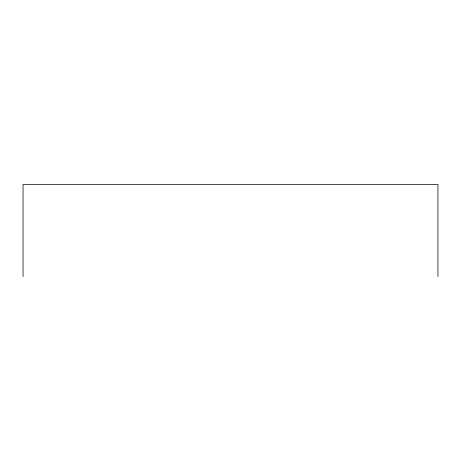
<?xml version="1.0" encoding="UTF-8"?>
<svg xmlns="http://www.w3.org/2000/svg" width="461" height="461" viewBox="0 0 461 461"><rect width="100%" height="100%" fill="white"/><g stroke="black" fill="none" stroke-linecap="round" stroke-linejoin="round"><path stroke-width="0.69" d="M437.95 276.56L437.95 184.44L23.05 184.44L23.05 276.56"/></g></svg>
